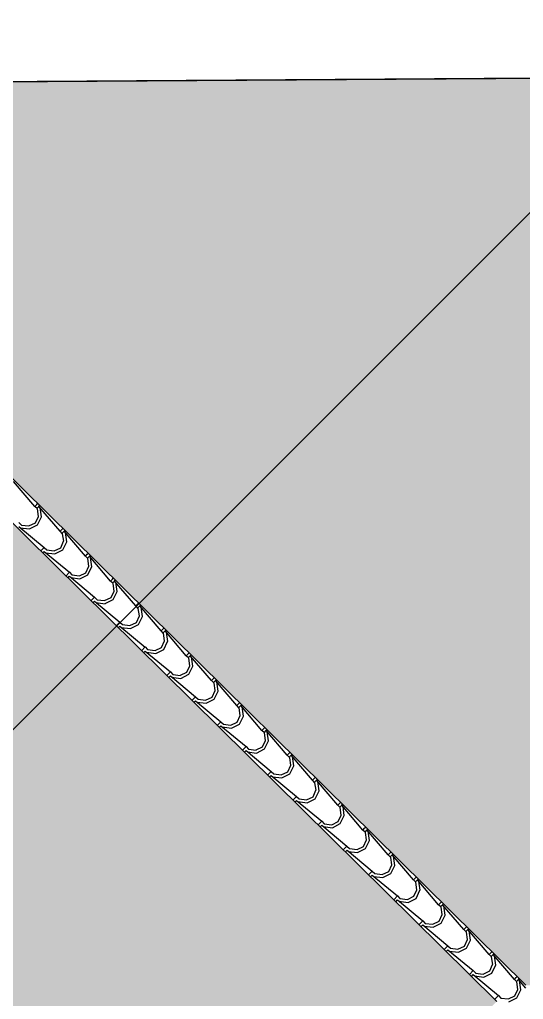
# Model space of a CAD drawing. Header units: millimetres. Extents: x 648844 to 649530, y 1246379 to 1246752.
# Drawn here: x 649247.439 to 649249.814, y 1246501.583 to 1246506.202 of the extents above; entities that cross this region are included whole.
import ezdxf

# ---------------------------------------------------------------- set-up
doc = ezdxf.new("R2010")
doc.units = ezdxf.units.MM
doc.header["$LTSCALE"] = 20
doc.header["$MEASUREMENT"] = 0
doc.layers.get('0').update_dxf_attribs({"linetype": 'CONTINUOUS'})
doc.layers.add('acera', color=8, linetype='CONTINUOUS')
doc.layers.add('TECHO', color=30, linetype='CONTINUOUS')

# ---------------------------------------------------------------- blocks, each defined once
blk = doc.blocks.new('TEJA45')
at = {"layer": 'TECHO'}
for p, q in [((-4.30109453743124, 0.003373312974005671), (-4.338904903318486, -0.01553191024338219)), ((-4.338878731607565, -0.01549407817016046), (-4.357783954824953, -0.05330444405740664)), ((-4.329234331119117, -0.0251612296676953), (-4.343413244841877, -0.05588226656990258)), ((-4.298542692692415, -0.01097030757503248), (-4.329263729594622, -0.02514922129779151)), ((-4.26311835918694, -0.01554392932355597), (-4.298565568463687, -0.01081766206118218)), ((-4.251441876607259, -0.0273431592726503), (-4.26325763092089, -0.01552740495902327)), ((-4.234016350078228, -0.009917632743729143), (-4.251441876607103, -0.02734315927260411)), ((-4.133272190734765, -0.1265879860058945), (-4.251429700366309, -0.027335534660196)), ((-4.381066017177957, -0.06124925080087706), (-4.346016502186039, -0.102974803662196)), ((-4.35797142863111, -0.05318179792779887), (-4.352063505140784, -0.09690015418051345)), ((-4.343591862623768, -0.05589942889180222), (-4.338865595361391, -0.09134663816855237)), ((-4.338878458527873, -0.09114823256618365), (-4.327062704214242, -0.1029639868798107)), ((-4.345967911116119, -0.1029639868798178), (-4.349534970707111, -0.1065310464708098)), ((-4.345967911116119, -0.1029639868798107), (-4.336515307665216, -0.09351138342890764)), ((-4.336515307665216, -0.1124165903307208), (-4.340082367256201, -0.1159836499217093)), ((-4.327062704214313, -0.1029639868798071), (-4.336515307665216, -0.1124165903307102)), ((-4.327111233059028, -0.1029747646336112), (-4.22785878171333, -0.2211322742651518)), ((-4.220721201728821, -0.133651809418069), (-4.239626424946209, -0.1714621753053152)), ((-4.182936806183335, -0.1147842169047451), (-4.220747172070581, -0.1336894401221329)), ((-4.18038622950089, -0.1291267163455458), (-4.211107266403097, -0.1433056300683049)), ((-4.139300345048618, -0.1205481043353416), (-4.183018701301336, -0.1146401808450186)), ((-4.144961878097952, -0.1337013799378433), (-4.180409087374699, -0.1289751126754695)), ((-4.133284333470982, -0.1455007024089205), (-4.145100087784613, -0.1336849480952935)), ((-4.125311410392847, -0.1186225724290999), (-4.133284333470819, -0.1265954955070754)), ((-4.115858806941951, -0.1280751758799994), (-4.133284333470826, -0.1455007024088779)), ((-4.239812853075087, -0.1713401743580043), (-4.23390492958476, -0.2150585306107189)), ((-4.225434412009413, -0.1740559099816323), (-4.220708144747036, -0.2095031192583825)), ((-4.211077922348551, -0.1433176928592701), (-4.22525683607131, -0.1740387297614774)), ((-4.015114720131677, -0.2447457064787315), (-4.133272229763222, -0.145493255133033)), ((-4.227810367979835, -0.2211215300160916), (-4.231377427570827, -0.22468858960708)), ((-4.227810367979849, -0.2211215300160809), (-4.218357764528946, -0.2116689265651779)), ((-4.218357764528939, -0.2305741334669946), (-4.221924824119924, -0.2341411930579831)), ((-4.220720915391595, -0.2093057757024575), (-4.208905161077965, -0.2211215300160845)), ((-4.208905161078043, -0.2211215300160916), (-4.218357764528946, -0.2305741334669946)), ((-4.208953512586156, -0.2211322352367517), (-4.109701061240457, -0.3392897448682923)), ((-4.102563671850049, -0.2518095406659526), (-4.121468895067437, -0.2896199065531988)), ((-4.092921513577991, -0.2614741560508413), (-4.10710042730075, -0.2921951929530486)), ((-4.064779074935444, -0.2329417467835064), (-4.10258944082269, -0.2518469700008943)), ((-4.062229766308533, -0.2472831251156791), (-4.092950803210741, -0.2614620388384381)), ((-4.021141968615652, -0.2387066798917949), (-4.06486032486837, -0.232798756401472)), ((-4.026805397007173, -0.2518588305523757), (-4.06225260628392, -0.2471325632900019)), ((-4.015126790334705, -0.2636582455451908), (-4.026942544648335, -0.2518424912315638)), ((-4.007153867256584, -0.2367801155653737), (-4.015126790334556, -0.2447530386433456)), ((-3.997701263805688, -0.2462327190162696), (-4.015126790334563, -0.2636582455451446)), ((-3.896957249528668, -0.3629034269514939), (-4.015114759160213, -0.2636509756057954)), ((-4.121654277518559, -0.2894985507918193), (-4.115746354028232, -0.3332169070445339)), ((-4.107276961395293, -0.2922123910696612), (-4.102550694132916, -0.3276596003464114)), ((-4.109652824843572, -0.3392790731523618), (-4.113219884434571, -0.3428461327433574)), ((-4.109652824843586, -0.3392790731523547), (-4.100200221392683, -0.3298264697014517)), ((-4.100200221392676, -0.3487316766032613), (-4.103767280983661, -0.3522987361942498)), ((-4.102563372255318, -0.3274633188387313), (-4.090747617941688, -0.3392790731523583)), ((-4.090747617941773, -0.3392790731523512), (-4.100200221392676, -0.3487316766032542)), ((-4.09079579211361, -0.3392897058395334), (-3.991543340767912, -0.457447215471074)), ((-3.946621343687561, -0.3510992766622749), (-3.984431709574807, -0.3700044998796628)), ((-3.94407330311784, -0.3654395338865797), (-3.974794340020047, -0.3796184476093387)), ((-3.902983592182693, -0.3568652554482519), (-3.946701948435411, -0.3509573319579289)), ((-3.908648915918178, -0.3700162811666665), (-3.944096125194925, -0.3652900139042927)), ((-3.888996324120313, -0.354937658701644), (-3.896969247198278, -0.3629105817796088)), ((-3.87954372066941, -0.3643902621525434), (-3.896969247198278, -0.3818157886814149)), ((-4.003495701961803, -0.4076569272274284), (-3.997587778471477, -0.451375283480143)), ((-3.984406141971292, -0.3699672719138363), (-4.003311365188679, -0.4077776378010824)), ((-3.989119510780938, -0.4103688721594914), (-3.984393243518561, -0.4458160814362415)), ((-3.974765104807034, -0.3796306192415919), (-3.988944018529793, -0.4103516561437992)), ((-3.896969247198427, -0.381815788681461), (-3.908785001512058, -0.370000034367834)), ((-3.778799778925574, -0.4810611474243274), (-3.896957288557118, -0.3818086960786289)), ((-3.991495281707294, -0.457436616288625), (-3.995062341298279, -0.4610036758796134)), ((-3.991495281707302, -0.457436616288625), (-3.982042678256398, -0.4479840128377219)), ((-3.984405829119041, -0.4456208619750051), (-3.97259007480541, -0.4574366162886321)), ((-3.972590074805495, -0.457436616288625), (-3.982042678256398, -0.466889219739528)), ((-3.972638071640603, -0.4574471764428409), (-3.873385620294904, -0.5756046860743815)), ((-3.982042678256391, -0.4668892197395316), (-3.985609737847383, -0.47045627933052)), ((-3.866248612092527, -0.4881250031617235), (-3.885153835309914, -0.5259353690489696)), ((-3.856608696036851, -0.4977870824339909), (-3.87078760975961, -0.5285081193361982)), ((-3.828463612439656, -0.4692568065410221), (-3.866273978326902, -0.4881620297584099)), ((-3.825916839927132, -0.4835959426574767), (-3.856637876829339, -0.4977748563802358)), ((-3.784825215747915, -0.4750238310049539), (-3.828543572000633, -0.4691159075146309)), ((-3.790492434830099, -0.4881737317808401), (-3.825939644106846, -0.4834474645184663)), ((-3.77881170406215, -0.4999733318177313), (-3.790627458375781, -0.4881575775041043)), ((-3.770838780984029, -0.4730952018379142), (-3.778811704062008, -0.4810681249158897)), ((-3.761386177533133, -0.4825478052888172), (-3.778811704062015, -0.4999733318176993)), ((-3.660642308322466, -0.5992188678971608), (-3.77879981795401, -0.4999664165514623)), ((-3.885337126405283, -0.5258153036612399), (-3.879429202914956, -0.5695336599139544)), ((-3.870962060166704, -0.5285253532484191), (-3.866235792904327, -0.5639725625251693)), ((-3.873337738571024, -0.5755941594249059), (-3.876904798162016, -0.5791612190158979)), ((-3.873337738571038, -0.5755941594248988), (-3.863885135120135, -0.5661415559739957)), ((-3.863885135120128, -0.585046762875816), (-3.86745219471112, -0.5886138224668045)), ((-3.866248285982763, -0.5637784051112789), (-3.854432531669133, -0.5755941594249059)), ((-3.854432531669225, -0.575594159424913), (-3.863885135120128, -0.585046762875816)), ((-3.854480351167879, -0.5756046470457967), (-3.755227899822181, -0.6937621566773373)), ((-3.710305881191751, -0.5874143364197764), (-3.748116247078997, -0.6063195596371642)), ((-3.666666839314047, -0.5931824065615281), (-3.710385195566765, -0.5872744830712051)), ((-3.652681237847766, -0.591252744974188), (-3.660654160925738, -0.5992256680521599)), ((-3.76717855084901, -0.643973680093243), (-3.761270627358684, -0.6876920363459575)), ((-3.748091082213755, -0.6062827344096036), (-3.766996305431142, -0.6440931002968497)), ((-3.738452287266668, -0.6159435456263971), (-3.752631200989427, -0.6466645825286044)), ((-3.707760376734775, -0.60175235142761), (-3.738481413636983, -0.615931265150369)), ((-3.672335953740216, -0.6063311823952517), (-3.707783163016963, -0.601604915132878)), ((-3.660654160925873, -0.6181308749540015), (-3.672469915239503, -0.6063151206403745)), ((-3.64322863439687, -0.6007053484250875), (-3.660654160925738, -0.6181308749539589)), ((-3.542484837719407, -0.7173765883699588), (-3.660642347350951, -0.6181241370242603)), ((-3.755180195434768, -0.693751702561169), (-3.745727591983865, -0.684299099110266)), ((-3.75280460955247, -0.6466818343373433), (-3.748078342290093, -0.6821290436140934)), ((-3.748090742846486, -0.6819359482475527), (-3.736274988532855, -0.6937517025611797)), ((-3.755180195434754, -0.6937517025611761), (-3.758747255025746, -0.6973187621521681)), ((-3.745727591983851, -0.7032043060120756), (-3.749294651574843, -0.7067713656030641)), ((-3.736274988532955, -0.693751702561169), (-3.745727591983858, -0.7032043060120721)), ((-3.736322630694985, -0.6937621176489728), (-3.637070179349287, -0.8119196272805134)), ((-3.629933552335011, -0.7244404656575156), (-3.648838775552399, -0.7622508315447618)), ((-3.620295878495718, -0.7341000088171477), (-3.634474792218477, -0.7648210457193549)), ((-3.592148149943888, -0.705571866298552), (-3.629958515831134, -0.7244770895159398)), ((-3.589603913543264, -0.7199087601981269), (-3.620324950445472, -0.7340876739208859)), ((-3.548508462881067, -0.7113409821179886), (-3.592226819133785, -0.7054330586276656)), ((-3.554179472650326, -0.7244886330096598), (-3.589626681927072, -0.719762365747286)), ((-3.542496617789595, -0.7362884180902718), (-3.554312372103226, -0.7244726637766448)), ((-3.534523694711496, -0.7094102881104618), (-3.54249661778946, -0.7173832111884266)), ((-3.525071091260592, -0.7188628915613613), (-3.542496617789467, -0.7362884180902363)), ((-3.424327367116369, -0.8355343088427567), (-3.542484876747913, -0.7362818574970582)), ((-3.649019975292497, -0.7621320565270508), (-3.64311205180217, -0.8058504127797654)), ((-3.634647158938243, -0.764838315426271), (-3.629920891675866, -0.8002855247030212)), ((-3.637022652298477, -0.8119092456974428), (-3.640589711889469, -0.8154763052884348)), ((-3.637022652298491, -0.8119092456974428), (-3.627570048847588, -0.8024566422465398)), ((-3.627570048847581, -0.821361849148353), (-3.631137108438573, -0.8249289087393414)), ((-3.629933199710209, -0.8000934913838265), (-3.618117445396578, -0.8119092456974535)), ((-3.618117445396678, -0.8119092456974499), (-3.627570048847581, -0.821361849148353)), ((-3.618164910222042, -0.8119195882522163), (-3.518912458876343, -0.9300770978837569)), ((-3.473990418696012, -0.8237293961773169), (-3.511800784583258, -0.8426346193947047)), ((-3.430350086447213, -0.8294995576745663), (-3.474068442699931, -0.8235916341842433)), ((-3.416366151575225, -0.827567831246732), (-3.42433907465319, -0.8355407543246969)), ((-3.51177602245626, -0.8425981969054241), (-3.530681245673648, -0.8804085627926703)), ((-3.502139469724781, -0.8522564720078947), (-3.51631838344754, -0.882977508910102)), ((-3.471447450351725, -0.8380651689686403), (-3.502168487253932, -0.8522440826913993)), ((-3.436022991562247, -0.8426460836238334), (-3.471470200838993, -0.8379198163614596)), ((-3.424339074653318, -0.854445961226542), (-3.436154828966949, -0.842630206912915)), ((-3.406913548124322, -0.8370204346976315), (-3.424339074653197, -0.8544459612265065)), ((-3.306169896513211, -0.9536920293156292), (-3.424327406144755, -0.8544395779699308)), ((-3.530861399736224, -0.8802904329590646), (-3.524953476245898, -0.9240087892117792)), ((-3.518865109162221, -0.9300667888337131), (-3.509412505711317, -0.92061418538281)), ((-3.516489708323888, -0.8829947965161011), (-3.511763441061511, -0.9184420057928513)), ((-3.511775656573931, -0.9182510345201003), (-3.499959902260301, -0.9300667888337273)), ((-3.518865109162206, -0.9300667888337131), (-3.522432168753198, -0.9336338484247051)), ((-3.50941250571131, -0.9395193922846232), (-3.512979565302302, -0.9430864518756117)), ((-3.499959902260414, -0.9300667888337202), (-3.509412505711317, -0.9395193922846232)), ((-3.500007189749233, -0.9300770588552822), (-3.400754738403535, -1.048234568486823)), ((-3.393618492577495, -0.9607559281533291), (-3.412523715794883, -0.9985662940405753)), ((-3.355832687448071, -0.9418869260560534), (-3.393643053335317, -0.9607921492734413)), ((-3.353290987160214, -0.9562215777391607), (-3.384012024062422, -0.9704004914619198)), ((-3.312191710013344, -0.9476581332311405), (-3.355910066266063, -0.9417502097408175)), ((-3.317866510474161, -0.9608035342380035), (-3.353313719750908, -0.9560772669756297)), ((-3.306181531517041, -0.9726035043628123), (-3.317997285830671, -0.9607877500491853)), ((-3.298208608438955, -0.9457253743830059), (-3.30618153151692, -0.9536982974609707)), ((-3.288756004988052, -0.9551779778339053), (-3.30618153151692, -0.9726035043627768)), ((-3.412702824179448, -0.9984488093946737), (-3.406794900689121, -1.042167165647388)), ((-3.398332257709647, -1.001151277605036), (-3.39360599044727, -1.036598486881786)), ((-3.383983060954591, -0.9704129352002937), (-3.39816197467735, -1.001133972102501)), ((-3.188012425910209, -1.071849749788395), (-3.306169935541753, -0.9725972984426967)), ((-3.400707566025936, -1.048224331969987), (-3.404274625616935, -1.051791391560982)), ((-3.40070756602595, -1.048224331969987), (-3.391254962575047, -1.038771728519084)), ((-3.391254962575033, -1.057676935420893), (-3.394822022166032, -1.061243995011893)), ((-3.393618113437654, -1.036408577656374), (-3.381802359124023, -1.048224331970001)), ((-3.381802359124137, -1.04822433196999), (-3.39125496257504, -1.057676935420893)), ((-3.381849469276574, -1.048234529458174), (-3.282597017930875, -1.166392039089715)), ((-3.237674956200188, -1.060044455934815), (-3.275485322087434, -1.078949679152203)), ((-3.194033333579469, -1.065816708787722), (-3.237751689832187, -1.059908785297399)), ((-3.275460962698737, -1.078913659401216), (-3.294366185916125, -1.116724025288462)), ((-3.265826652184032, -1.088569398391872), (-3.280005565906791, -1.119290435294079)), ((-3.235134523970345, -1.074377986510438), (-3.265855560872552, -1.088556900233197)), ((-3.199710029384271, -1.078960984852415), (-3.235157238661017, -1.074234717590041)), ((-3.188023988380763, -1.090761047499083), (-3.199839742694394, -1.078945293185456)), ((-3.180051065302678, -1.063882917519276), (-3.188023988380642, -1.071855840597241)), ((-3.170598461851775, -1.073335520970172), (-3.188023988380657, -1.090761047499054)), ((-3.069854955307157, -1.19000747026119), (-3.188012464938701, -1.090755018915491)), ((-3.294544248622685, -1.11660718583029), (-3.288636325132359, -1.160325542083005)), ((-3.280174807095413, -1.119307758693967), (-3.275448539833036, -1.154754967970717)), ((-3.275460570301377, -1.154566120792648), (-3.263644815987746, -1.166381875106275)), ((-3.282550022889659, -1.166381875106257), (-3.286117082480651, -1.169948934697253)), ((-3.28255002288968, -1.166381875106261), (-3.273097419438777, -1.156929271655358)), ((-3.27309741943877, -1.175834478557171), (-3.276664479029762, -1.179401538148159)), ((-3.263644815987867, -1.166381875106268), (-3.27309741943877, -1.175834478557171)), ((-3.263691748803474, -1.166392000061592), (-3.164439297457776, -1.284549509693132)), ((-3.157303432819972, -1.1970713906491), (-3.17620865603736, -1.234881756536346)), ((-3.119517224952311, -1.178201985813583), (-3.157327590839557, -1.197107209030971)), ((-3.116978060777157, -1.192534395280195), (-3.147699097679364, -1.206713309002954)), ((-3.075874957146496, -1.183975284344175), (-3.119593313399214, -1.178067360853852)), ((-3.08155354829529, -1.197118435466706), (-3.117000757572036, -1.192392168204332)), ((-3.069866445244486, -1.208918590635353), (-3.081682199558117, -1.197102836321726)), ((-3.061893522166407, -1.18204046065555), (-3.069866445244372, -1.190013383733515)), ((-3.052440918715504, -1.191493064106449), (-3.069866445244379, -1.208918590635328)), ((-3.176385673066171, -1.234765562264094), (-3.170477749575845, -1.278483918516809)), ((-3.162017356481186, -1.237464239782895), (-3.157291089218809, -1.272911449059645)), ((-3.147670243413842, -1.206725861584275), (-3.161849157136601, -1.237446898486482)), ((-2.951697484704049, -1.308165190734027), (-3.069854994335593, -1.208912739388328)), ((-3.164392479753388, -1.284539418242531), (-3.16795953934438, -1.288106477833523)), ((-3.16439247975341, -1.284539418242531), (-3.154939876302507, -1.275086814791628)), ((-3.157303027165099, -1.272723663928922), (-3.145487272851469, -1.284539418242549)), ((-3.145487272851589, -1.284539418242534), (-3.154939876302493, -1.293992021693438)), ((-3.145534028330822, -1.284549470664484), (-3.046281576985123, -1.402706980296024)), ((-3.154939876302493, -1.293992021693445), (-3.158506935893477, -1.297559081284433)), ((-3.0391459029412, -1.315229121896984), (-3.058051126158588, -1.35303948778423)), ((-3.029513834642891, -1.324882324775018), (-3.04369274836565, -1.355603361677225)), ((-3.001359493704399, -1.296359515692334), (-3.039169859591645, -1.315264738909722)), ((-2.998821597585632, -1.310690804050708), (-3.029542634487839, -1.324869717773467)), ((-2.957716580713537, -1.302133859900632), (-3.001434936966255, -1.296225936410309)), ((-2.963397067206301, -1.315275886081), (-2.998844276483048, -1.310549618818627)), ((-2.951708902108209, -1.327076133771623), (-2.963524656421839, -1.315260379457996)), ((-2.943735979030137, -1.30019800379182), (-2.951708902108109, -1.308170926869789)), ((-2.934283375579234, -1.309650607242723), (-2.951708902108116, -1.327076133771605)), ((-2.833540014100954, -1.426322911206864), (-2.951697523732498, -1.327070459861165)), ((-3.058227097509651, -1.352923938697906), (-3.052319174019324, -1.39664229495062)), ((-3.043859905866945, -1.355620720871823), (-3.039133638604568, -1.391067930148573)), ((-3.046234936617125, -1.402696961378805), (-3.049801996208117, -1.406264020969793)), ((-3.046234936617132, -1.402696961378801), (-3.036782333166229, -1.393244357927898)), ((-3.036782333166229, -1.412149564829722), (-3.040349392757221, -1.415716624420718)), ((-3.039145484028822, -1.390881207065195), (-3.027329729715191, -1.402696961378822)), ((-3.027329729715319, -1.402696961378808), (-3.036782333166222, -1.412149564829711)), ((-3.027376307857871, -1.402706941267724), (-2.928123856512173, -1.520864450899264)), ((-2.883201762456508, -1.414517045571095), (-2.921012128343754, -1.433422268788483)), ((-2.880665134394938, -1.428847212821609), (-2.911386171297146, -1.443026126544368)), ((-2.839558204278752, -1.420292435457334), (-2.883276560531471, -1.414384511967011)), ((-2.845240586117313, -1.433433336695291), (-2.88068779539406, -1.428707069432917)), ((-2.82557843589386, -1.418355546928094), (-2.833551358971832, -1.426328470006062)), ((-2.816125832442957, -1.427808150378997), (-2.833551358971832, -1.445233676907872)), ((-2.94006852195313, -1.471082315131714), (-2.934160598462803, -1.514800671384428)), ((-2.920988373062443, -1.433386853144871), (-2.93989359627983, -1.471197219032117)), ((-2.925702455252711, -1.473777201960754), (-2.920976187990334, -1.509224411237504)), ((-2.911357425872332, -1.4430387879666), (-2.925536339595091, -1.473759824868807)), ((-2.833551358971931, -1.445233676907893), (-2.845367113285562, -1.433417922594266)), ((-2.715382543497938, -1.544480631679626), (-2.833540053129482, -1.445228180333928)), ((-2.928077393480848, -1.520854504515079), (-2.931644453071847, -1.524421564106078)), ((-2.928077393480862, -1.520854504515082), (-2.918624790029959, -1.511401901064179)), ((-2.920987940892545, -1.509038750201469), (-2.909172186578914, -1.520854504515096)), ((-2.909172186579042, -1.520854504515082), (-2.918624790029945, -1.530307107965985)), ((-2.90921858738551, -1.520864411870264), (-2.809966136039812, -1.639021921501804)), ((-2.918624790029945, -1.530307107965989), (-2.922191849620937, -1.533874167556977)), ((-2.802830843183706, -1.551544584392804), (-2.821736066401094, -1.58935495028005)), ((-2.793201017101389, -1.561195251157347), (-2.807379930824148, -1.591916288059554)), ((-2.765044031208639, -1.53267457544986), (-2.802854397095885, -1.551579798667248)), ((-2.762508671203413, -1.547003621592122), (-2.793229708105621, -1.561182535314881)), ((-2.721399827845794, -1.538451011013787), (-2.765118184098512, -1.532543087523464)), ((-2.727084105028339, -1.551590787309578), (-2.762531314305086, -1.546864520047205)), ((-2.715393815835654, -1.563391220044164), (-2.727209570149284, -1.551575465730537)), ((-2.70742089275759, -1.536513090064368), (-2.715393815835554, -1.544486013142333)), ((-2.697968289306687, -1.545965693515264), (-2.715393815835561, -1.563391220044142)), ((-2.597225072894837, -1.662638352152463), (-2.715382582526381, -1.563385900806765)), ((-2.821909946396609, -1.589240691565525), (-2.816002022906282, -1.63295904781824)), ((-2.807545004638243, -1.591933683051483), (-2.802818737375866, -1.627380892328233)), ((-2.809919850344571, -1.639012047651349), (-2.813486909935563, -1.642579107242341)), ((-2.809919850344592, -1.639012047651342), (-2.800467246893689, -1.629559444200439)), ((-2.800467246893675, -1.648464651102259), (-2.80403430648466, -1.652031710693247)), ((-2.802830397756267, -1.627196293337743), (-2.791014643442637, -1.63901204765137)), ((-2.791014643442779, -1.639012047651352), (-2.800467246893682, -1.648464651102255)), ((-2.791060866912552, -1.639021882473511), (-2.691808415566854, -1.757179392105051)), ((-2.646886299960727, -1.650832105328611), (-2.684696665847973, -1.669737328545999)), ((-2.603241451412842, -1.656609586570244), (-2.64695980766556, -1.650701663079921)), ((-2.589263349621319, -1.654670633200642), (-2.597236272699284, -1.662643556278606)), ((-2.703751370840337, -1.707399067997532), (-2.69784344735001, -1.751117424250246)), ((-2.684673313304934, -1.669702315640684), (-2.703578536522322, -1.70751268152793)), ((-2.675044608331199, -1.679351714349746), (-2.689223522053958, -1.710072751251953)), ((-2.644352208011057, -1.665160030362259), (-2.675073244913264, -1.679338944085018)), ((-2.608927623939351, -1.669748237923873), (-2.644374833216098, -1.665021970661499)), ((-2.597236272699377, -1.681548763180434), (-2.609052027013007, -1.669733008866807)), ((-2.579810746170416, -1.664123236651537), (-2.597236272699291, -1.681548763180416)), ((-2.479067602291742, -1.780796072625296), (-2.597225111923287, -1.681543621279598)), ((-2.691762307208315, -1.757169590787623), (-2.682309703757412, -1.74771698733672)), ((-2.689387554024243, -1.710090164138617), (-2.684661286761866, -1.745537373415367)), ((-2.68467285461999, -1.745353836474017), (-2.672857100306359, -1.757169590787644)), ((-2.6917623072083, -1.757169590787623), (-2.695329366799299, -1.760736650378618)), ((-2.682309703757404, -1.766622194238533), (-2.685876763348396, -1.770189253829525)), ((-2.672857100306501, -1.757169590787626), (-2.682309703757404, -1.766622194238529)), ((-2.672903146439751, -1.757179353076573), (-2.573650695094052, -1.875336862708114)), ((-2.566515783426183, -1.787860046888596), (-2.585421006643571, -1.825670412775843)), ((-2.556888199560625, -1.797508177541324), (-2.571067113283384, -1.828229214443532)), ((-2.528728568712808, -1.768989635207362), (-2.566538934600054, -1.78789485842475)), ((-2.526195744820356, -1.783316439133152), (-2.556916781722563, -1.797495352855911)), ((-2.485083074978959, -1.774768162126826), (-2.528801431231678, -1.768860238636503)), ((-2.490771142848558, -1.787905688538405), (-2.526218352125305, -1.783179421276031)), ((-2.479078729563099, -1.799706306316704), (-2.49089448387673, -1.787890552003077)), ((-2.471105806485042, -1.772828176336908), (-2.479078729563014, -1.780801099414884)), ((-2.461653203034139, -1.782280779787811), (-2.479078729563021, -1.799706306316693)), ((-2.360910131688691, -1.898953793098098), (-2.479067641320235, -1.799701341752399)), ((-2.585592795284057, -1.825557444429538), (-2.579684871793731, -1.869275800682253)), ((-2.571230103409881, -1.828246645228447), (-2.566503836147504, -1.863693854505197)), ((-2.57360476407203, -1.8753271339239), (-2.577171823663022, -1.878894193514888)), ((-2.573604764072044, -1.875327133923896), (-2.564152160621141, -1.865874530472993)), ((-2.564152160621134, -1.88477973737481), (-2.567719220212119, -1.888346796965795)), ((-2.566515311483712, -1.863511379610291), (-2.554699557170082, -1.875327133923918)), ((-2.554699557170231, -1.8753271339239), (-2.564152160621134, -1.884779737374803)), ((-2.554745425967099, -1.875336823679472), (-2.4554929746214, -1.993494333311013)), ((-2.410570837464945, -1.887147165086127), (-2.448381203352191, -1.906052388303515)), ((-2.366924698544189, -1.892926737683524), (-2.410643054796907, -1.887018814193201)), ((-2.352948263348772, -1.890985719473182), (-2.360921186426737, -1.898958642551147)), ((-2.448358253547411, -1.906017778136452), (-2.467263476764799, -1.943828144023698)), ((-2.438731790789681, -1.915664640732071), (-2.452910704512441, -1.946385677634279)), ((-2.408039281628007, -1.901472847903293), (-2.438760318530214, -1.915651761626052)), ((-2.37261466176048, -1.906063139152575), (-2.408061871037226, -1.901336871890202)), ((-2.360921186426822, -1.917863849452974), (-2.372736940740452, -1.906048095139347)), ((-2.343495659897869, -1.900438322924082), (-2.360921186426744, -1.91786384945296)), ((-2.242752661085596, -2.017111513570935), (-2.36091017071714, -1.917859062225236)), ((-2.467434219727544, -1.943715820863346), (-2.461526296237217, -1.987434177116061)), ((-2.455447220935774, -1.993484677060167), (-2.445994617484871, -1.984032073609264)), ((-2.453072652795534, -1.946403126318273), (-2.448346385533156, -1.981850335595023)), ((-2.448357768347435, -1.981668922746564), (-2.436542014033805, -1.993484677060192)), ((-2.455447220935753, -1.993484677060163), (-2.459014280526745, -1.997051736651155)), ((-2.445994617484857, -2.002937280511077), (-2.449561677075849, -2.006504340102069)), ((-2.436542014033954, -1.993484677060167), (-2.445994617484857, -2.00293728051107)), ((-2.436587705494148, -1.993494294282709), (-2.337335254148449, -2.111651803914249)), ((-2.330200723668653, -2.024175509384364), (-2.349105946886041, -2.06198587527161)), ((-2.292413106217047, -2.005304694964895), (-2.330223472104294, -2.024209918182283)), ((-2.289882818437306, -2.01962925667419), (-2.320603855339513, -2.033808170396949)), ((-2.248766322111209, -2.011085313239978), (-2.292484678363927, -2.005177389749655)), ((-2.254458180670589, -2.024220589766987), (-2.289905389947336, -2.019494322504613)), ((-2.242763643290544, -2.036021392589245), (-2.254579397604175, -2.024205638275618)), ((-2.234790720212501, -2.009143262609456), (-2.242763643290466, -2.017116185687421)), ((-2.225338116761598, -2.018595866060352), (-2.242763643290473, -2.03602139258923)), ((-2.349275644170781, -2.061874197298959), (-2.343367720680455, -2.105592553551674)), ((-2.3349152021813, -2.064559607407208), (-2.330188934918922, -2.100006816683958)), ((-2.320575382019115, -2.03382110392365), (-2.334754295741874, -2.064542140825857)), ((-2.124595190482452, -2.135269234043804), (-2.242752700113996, -2.036016782698105)), ((-2.337289677799482, -2.111642220196437), (-2.340856737390475, -2.115209279787429)), ((-2.337289677799497, -2.111642220196437), (-2.327837074348594, -2.102189616745534)), ((-2.327837074348587, -2.121094823647347), (-2.331404133939571, -2.124661883238335)), ((-2.330200225211158, -2.099826465882838), (-2.318384470897527, -2.111642220196465)), ((-2.318384470897684, -2.11164222019644), (-2.327837074348587, -2.121094823647343)), ((-2.31842998502119, -2.111651764885952), (-2.219177533675492, -2.229809274517493)), ((-2.174255374969171, -2.123462224843657), (-2.212065740856417, -2.142367448061044)), ((-2.13060794567825, -2.129243888796434), (-2.174326301930968, -2.123335965306111)), ((-2.212043193789889, -2.142333240632247), (-2.230948417007276, -2.180143606519493)), ((-2.202418973248939, -2.151977567116056), (-2.216597886971698, -2.182698604018263)), ((-2.17172635524495, -2.137785665444323), (-2.202447392147157, -2.151964579167082)), ((-2.136301699582951, -2.1423780403811), (-2.171748908859698, -2.137651773118726)), ((-2.124606100154267, -2.154178935725515), (-2.136421854467898, -2.142363181411888)), ((-2.116633177076224, -2.12730080574573), (-2.124606100154196, -2.135273728823698)), ((-2.107180573625321, -2.136753409196629), (-2.124606100154203, -2.154178935725511)), ((-2.006437719879479, -2.253426954516531), (-2.124595229511023, -2.154174503170832)), ((-2.231117068614253, -2.180032573732767), (-2.225209145123927, -2.223750929985481)), ((-2.216757751567307, -2.182716088494338), (-2.21203148430493, -2.218163297771088)), ((-2.219132134663212, -2.229799763332714), (-2.222699194254211, -2.233366822923713)), ((-2.219132134663226, -2.229799763332704), (-2.209679531212323, -2.220347159881801)), ((-2.209679531212316, -2.239252366783628), (-2.213246590803301, -2.242819426374613)), ((-2.21204268207488, -2.217984009019112), (-2.20022692776125, -2.229799763332739)), ((-2.200226927761413, -2.229799763332711), (-2.209679531212316, -2.239252366783614)), ((-2.200272264548389, -2.229809235489022), (-2.10101981320269, -2.347966745120562)), ((-2.093885663911145, -2.260490971880152), (-2.112790887128533, -2.298301337767398)), ((-2.056097643721237, -2.241619754722393), (-2.093908009608484, -2.260524977939781)), ((-2.0535698920526, -2.25594207421446), (-2.084290928954807, -2.270120987937219)), ((-2.012449569244382, -2.247402464353016), (-2.0561679254971, -2.241494540862693)), ((-2.01814521849397, -2.260535490995387), (-2.053592427770717, -2.255809223733014)), ((-2.00644855701799, -2.272336478861785), (-2.01826431133162, -2.260520724548158)), ((-2.112958493057739, -2.298190950166578), (-2.107050569567413, -2.341909306419293)), ((-2.098600300952711, -2.300872569585966), (-2.093874033690334, -2.336319778862716)), ((-2.084262564478372, -2.270134030307631), (-2.098441478201131, -2.300855067209838)), ((-2.100974591526949, -2.347957306468984), (-2.104541651117941, -2.351524366059977)), ((-2.100974591526956, -2.347957306468981), (-2.091521988076053, -2.338504703018078)), ((-2.093885138938603, -2.336141552155386), (-2.082069384624972, -2.347957306469013)), ((-2.08206938462515, -2.347957306468984), (-2.091521988076053, -2.357409909919888)), ((-2.082114544075594, -2.347966706092084), (-1.982862092729896, -2.466124215723625)), ((-2.091521988076053, -2.357409909919891), (-2.095089047667038, -2.36097696951088))]:
    blk.add_line(p, q, dxfattribs=at)

msp = doc.modelspace()

# ---------------------------------------------------------------- hatches: boundary and pattern name
h = msp.add_hatch()
h.set_pattern_fill('ANSI36', scale=20, style=0)
h.set_pattern_definition([(45, (-526.4316489867633, -3378.367883687839), (1.325825214724777, 4.861359120657514), [6.25, -1.25, 0, -1.25])])
h.paths.add_polyline_path([(649188.8489360636, 1246478.707731926), (649215.2214069526, 1246513.043391474), (649317.348885952, 1246513.661012395), (649322.291343771, 1246459.303611518), (649201.5072083384, 1246459.303611518)])
h.paths.add_polyline_path([(649253.0038721092, 1246474.230662723), (649282.477951251, 1246474.230662723), (649282.477951251, 1246479.656447173), (649253.0038721092, 1246479.656447173)], flags=24)
at = {"layer": 'acera'}
h = msp.add_hatch(dxfattribs=at)
h.set_pattern_fill('PETRA11,_O', color=9, scale=7, pattern_type=2)
h.set_pattern_definition([(0, (2687.656187323621, -252.1344165771734), (7, 7), [2.1, -2.45, 0.35, -2.1]), (0, (2690.456187323667, -250.7344165772665), (7, 7), [0.35, -1.75, 1.4, -3.5]), (0, (2691.506187323597, -250.3844165771734), (7, 7), [0.35, -6.649999999999999]), (0, (2688.35618732369, -250.0344165770803), (7, 7), [1.4, -5.600000000000001]), (0, (2687.656187323621, -249.3344165771268), (7, 7), [0.7000000000000001, -6.3]), (0, (2692.556187323644, -248.6344165771734), (7, 7), [0.7000000000000001, -0.35, 0.35, -5.600000000000001]), (0, (2689.756187323597, -248.2844165770803), (7, 7), [1.05, -5.95]), (0, (2688.006187323597, -247.5844165771268), (7, 7), [0.7000000000000001, -6.3]), (0, (2690.806187323644, -246.8844165771734), (7, 7), [0.35, -2.1, 1.05, -3.5]), (0, (2689.406187323621, -246.5344165770803), (7, 7), [0.7000000000000001, -6.3]), (0, (2691.85618732369, -246.18441657722), (7, 7), [0.7000000000000001, -6.3]), (0, (2690.456187323667, -245.8344165771268), (7, 7), [0.7000000000000001, -6.3]), (0, (2693.256187323597, -245.4844165772665), (7, 7), [0.7000000000000001, -6.3]), (90, (2687.306187323644, -252.1344165771734), (-6.999999999999999, 7), [1.4, -0.35, 0.7000000000000001, -2.8, 1.4, -0.35]), (90, (2687.656187323621, -247.5844165771268), (-6.999999999999999, 7), [0.35, -6.649999999999999]), (90, (2688.706187323667, -249.68441657722), (-6.999999999999999, 7), [0.7000000000000001, -1.4, 0.35, -4.55]), (90, (2689.056187323644, -248.6344165771734), (-6.999999999999999, 7), [0.7000000000000001, -1.4, 1.05, -3.850000000000001]), (90, (2690.10618732369, -250.3844165771734), (-6.999999999999999, 7), [0.35, -3.5, 0.7000000000000001, -0.35, 0.7000000000000001, -1.4]), (90, (2690.456187323667, -251.0844165771268), (-6.999999999999999, 7), [0.35, -6.649999999999999]), (90, (2691.156187323621, -248.9844165772665), (-6.999999999999999, 7), [0.35, -0.35, 1.05, -5.25]), (90, (2691.506187323597, -250.0344165770803), (-6.999999999999999, 7), [0.7000000000000001, -2.8, 0.35, -0.35, 0.35, -2.45]), (90, (2692.206187323667, -251.7844165770803), (-6.999999999999999, 7), [1.05, -5.95]), (90, (2692.906187323621, -246.5344165770803), (-6.999999999999999, 7), [0.35, -0.35, 0.35, -5.95]), (90, (2693.256187323597, -248.2844165770803), (-6.999999999999999, 7), [1.05, -5.95]), (90, (2694.131187323597, -248.80941657722), (-6.999999999999999, 7), [0.35, -6.649999999999999]), (45, (2689.756187323597, -252.1344165771734), (7.771561172376096e-16, 7.000000000133173), [0.4949700000000001, -9.4045249368]), (45, (2689.056187323644, -245.4844165772665), (7.771561172376096e-16, 7.000000000133173), [0.4949700000000001, -1.48491, 1.48491, -6.434704936799999]), (45, (2689.756187323597, -246.5344165770803), (7.771561172376096e-16, 7.000000000133173), [0.9899400000000002, -2.4748738, 0.4949700000000001, -5.9397111368]), (45, (2691.156187323621, -246.8844165771734), (7.771561172376096e-16, 7.000000000133173), [0.9899400000000002, -3.464825, 0.4949700000000001, -4.9497599368]), (45, (2688.35618732369, -250.0344165770803), (7.771561172376096e-16, 7.000000000133173), [0.4949700000000001, -9.4045249368]), (45, (2690.10618732369, -250.0344165770803), (7.771561172376096e-16, 7.000000000133173), [1.484924, -8.414570936799999]), (45, (2691.506187323597, -249.3344165771268), (7.771561172376096e-16, 7.000000000133173), [0.4949700000000001, -2.969848, 0.4949700000000001, -5.9397069368]), (45, (2692.556187323644, -248.6344165771734), (7.771561172376096e-16, 7.000000000133173), [0.9899400000000002, -8.9095549368]), (45, (2693.956187323667, -248.6344165771734), (7.771561172376096e-16, 7.000000000133173), [0.9899400000000002, -8.9095549368]), (45, (2693.956187323667, -250.7344165772665), (7.771561172376096e-16, 7.000000000133173), [0.4949700000000001, -9.4045249368]), (45, (2693.256187323597, -247.2344165772665), (7.771561172376096e-16, 7.000000000133173), [0.4949700000000001, -9.4045249368]), (45, (2692.556187323644, -246.18441657722), (7.771561172376096e-16, 7.000000000133173), [0.4949700000000001, -9.4045249368]), (45, (2693.956187323667, -245.4844165772665), (7.771561172376096e-16, 7.000000000133173), [0.4949700000000001, -9.4045249368]), (45, (2687.306187323644, -245.4844165772665), (7.771561172376096e-16, 7.000000000133173), [0.4949700000000001, -9.4045249368]), (45, (2690.806187323644, -248.2844165770803), (7.771561172376096e-16, 7.000000000133173), [0.4949700000000001, -9.4045249368]), (45, (2691.506187323597, -245.4844165772665), (7.771561172376096e-16, 7.000000000133173), [0.4949700000000001, -3.464825, 0.4949700000000001, -5.444729936799999]), (45, (2688.35618732369, -249.3344165771268), (7.771561172376096e-16, 7.000000000133173), [0.9899400000000002, -8.9095549368]), (45, (2688.35618732369, -247.5844165771268), (7.771561172376096e-16, 7.000000000133173), [1.48491, -8.414584936799999]), (135, (2687.656187323621, -249.3344165771268), (-7.000000000133173, 7.771561172376096e-16), [0.74249, -9.1570049368]), (135, (2691.506187323597, -249.68441657722), (-7.000000000133173, 7.771561172376096e-16), [0.4949700000000001, -9.4045249368]), (135, (2693.60618732369, -248.6344165771734), (-7.000000000133173, 7.771561172376096e-16), [0.4949700000000001, -9.4045249368]), (135, (2691.156187323621, -247.2344165772665), (-7.000000000133173, 7.771561172376096e-16), [0.4949700000000001, -9.4045249368]), (135, (2691.506187323597, -246.18441657722), (-7.000000000133173, 7.771561172376096e-16), [0.4949700000000001, -9.4045249368]), (135, (2690.456187323667, -245.8344165771268), (-7.000000000133173, 7.771561172376096e-16), [0.4949700000000001, -9.4045249368]), (135, (2691.85618732369, -246.18441657722), (-7.000000000133173, 7.771561172376096e-16), [0.4949700000000001, -9.4045249368]), (135, (2687.656187323621, -250.3844165771734), (-7.000000000133173, 7.771561172376096e-16), [0.4949700000000001, -9.4045249368]), (135, (2689.056187323644, -247.93441657722), (-7.000000000133173, 7.771561172376096e-16), [0.4949700000000001, -9.4045249368]), (135, (2689.056187323644, -250.0344165770803), (-7.000000000133173, 7.771561172376096e-16), [0.9899400000000002, -8.9095549368]), (135, (2690.456187323667, -250.7344165772665), (-7.000000000133173, 7.771561172376096e-16), [0.9899400000000002, -8.9095549368]), (135, (2693.256187323597, -246.8844165771734), (-7.000000000133173, 7.771561172376096e-16), [0.9899400000000002, -8.9095549368]), (135, (2691.156187323621, -248.6344165771734), (-7.000000000133173, 7.771561172376096e-16), [0.4949700000000001, -9.4045249368]), (135, (2692.206187323667, -250.7344165772665), (-7.000000000133173, 7.771561172376096e-16), [0.9899400000000002, -5.939696000000001, 0.4949700000000001, -2.4748889368]), (135, (2688.006187323597, -247.5844165771268), (-7.000000000133173, 7.771561172376096e-16), [0.9899400000000002, -1.9798989, 0.9899400000000002, -5.9397160368]), (135, (2687.306187323644, -251.43441657722), (-7.000000000133173, 7.771561172376096e-16), [0.9898, -2.4752, 0.9898, -2.4752, 0.4949, -2.4745949368]), (26.56505118, (2689.756187323597, -250.0344165770803), (7.000000000000657, 3.569913253897994e-10), [1.5652, -0.7826, 0.7826, -12.522075839]), (26.56505118, (2690.806187323644, -245.8344165771268), (7.000000000000657, 3.569913253897994e-10), [1.5652, -14.087275839]), (26.56505118, (2690.806187323644, -250.7344165772665), (7.000000000000657, 3.569913253897994e-10), [0.7826, -14.869875839]), (26.56505118, (2687.656187323621, -250.3844165771734), (7.000000000000657, 3.569913253897994e-10), [0.7826, -14.869875839]), (26.56505118, (2689.056187323644, -248.6344165771734), (7.000000000000657, 3.569913253897994e-10), [0.7826, -14.869875839]), (26.56505118, (2687.656187323621, -247.93441657722), (7.000000000000657, 3.569913253897994e-10), [0.7826, -14.869875839]), (63.43494882, (2688.706187323667, -247.2344165772665), (3.569905482336821e-10, 7.000000000000657), [0.7825999999999981, -14.86987583899997]), (63.43494882, (2691.156187323621, -247.2344165772665), (3.569905482336821e-10, 7.000000000000657), [0.7825999999999981, -14.86987583899997]), (63.43494882, (2691.85618732369, -252.1344165771734), (3.569905482336821e-10, 7.000000000000657), [0.7825999999999981, -14.86987583899997]), (63.43494882, (2687.306187323644, -248.2844165770803), (3.569905482336821e-10, 7.000000000000657), [0.7825999999999981, -14.86987583899997]), (63.43494882, (2690.10618732369, -251.7844165770803), (3.569905482336821e-10, 7.000000000000657), [0.7825999999999981, -5.478199999999984, 0.7825999999999981, -8.60907583899997]), (116.56505118, (2689.056187323644, -245.8344165771268), (-3.569913253897994e-10, 7.000000000000657), [0.7826, -14.869875839]), (116.56505118, (2693.256187323597, -247.2344165772665), (-3.569913253897994e-10, 7.000000000000657), [0.7826, -14.869875839]), (116.56505118, (2690.10618732369, -245.8344165771268), (-3.569913253897994e-10, 7.000000000000657), [0.7826, -14.869875839]), (116.56505118, (2687.306187323644, -249.68441657722), (-3.569913253897994e-10, 7.000000000000657), [0.7826, -14.869875839]), (153.43494882, (2692.556187323644, -250.7344165772665), (-7.000000000000657, 3.569928797020339e-10), [0.7826, -14.869875839]), (153.43494882, (2693.956187323667, -248.9844165772665), (-7.000000000000657, 3.569928797020339e-10), [0.7826, -14.869875839]), (153.43494882, (2689.756187323597, -248.2844165770803), (-7.000000000000657, 3.569928797020339e-10), [0.7826, -14.869875839]), (153.43494882, (2690.806187323644, -246.8844165771734), (-7.000000000000657, 3.569928797020339e-10), [0.7826, -14.869875839]), (153.43494882, (2693.256187323597, -245.4844165772665), (-7.000000000000657, 3.569928797020339e-10), [0.7826, -14.869875839]), (153.43494882, (2688.35618732369, -252.1344165771734), (-7.000000000000657, 3.569928797020339e-10), [1.1739, -14.478575839])])
edge = h.paths.add_edge_path()
edge.add_arc((649250.2405025985, 1246490.489837214), 24.06907692549801, 96.96438182354393, 127.0984866251879)
edge.add_line((649247.3220716862, 1246514.381325762), (649249.6524120518, 1246514.551728527))
edge.add_line((649249.6524120518, 1246514.551728527), (649251.1756257175, 1246511.886013489))
edge.add_arc((649245.2127834518, 1246507.282212259), 7.528989290953183, 349.7629987466377, 397.6963519007771)
edge.add_arc((649244.9002472513, 1246507.492002983), 5.618955170174855, 343.8434487581684, 411.1774298679649)
edge.add_arc((649250.536762681, 1246489.569812355), 22.39984018369099, 95.41521227283822, 127.9904073967278)
edge.add_line((649235.722350205, 1246509.687329632), (649236.7489994477, 1246507.223435928))
edge.add_line((649250.2972816475, 1246505.928456715), (649252.6219190824, 1246505.944158094))
at = {"layer": 'TECHO'}
h = msp.add_hatch(dxfattribs=at)
h.set_pattern_fill('SPANTILE', color=9, scale=0.2049999999999999, angle=127.102841847465, style=0, pattern_type=2)
h.set_pattern_definition([(85.41728897441978, (649195.7274858416, 1246519.695028574), (-0.1883782566959172, -2.461328698553295), [0.1893117599999991, -4.543480804999973]), (180.3869889744199, (649195.7426116292, 1246519.88373504), (-0.2063799309897436, 0.2036107170182077), [0.0163999999999999, -0.1885999999999992]), (0.3869889744197917, (649195.5375055367, 1246519.898750059), (0.2063799309897435, -0.2036107170182078), [0.05739999999999978, -0.1475999999999991]), (270.3869889744198, (649195.5949042274, 1246519.899137749), (-0.2036107170182077, -0.2063799309897435), [0.02049999999999989, -0.1844999999999991]), (90.3869889744194, (649195.7262396954, 1246519.879524365), (0.2036107170182078, 0.2063799309897435), [0.02049999999999996, -0.1844999999999997]), (0.3869889744197917, (649195.7261012348, 1246519.900023897), (0.2063799309897435, -0.2036107170182078), [0.01639999999999989, -0.1885999999999991]), (0.3869889744197917, (649195.5376163054, 1246519.882350433), (0.2063799309897435, -0.2036107170182078), [0.04099999999999979, -0.1639999999999992]), (275.3566889744198, (649195.57861537, 1246519.882627354), (0.2216088272662235, -2.458559508654517), [0.1893117599999986, -4.543480804999957]), (307.6908889744199, (649195.5786846007, 1246519.872377588), (-2.688474653174744, 3.466922838785508), [0.05412163999999989, -5.358033749999987]), (341.9520889744198, (649195.6117746197, 1246519.829550107), (0.411375341872335, -0.2022257820988211), [0.0518613099999999, -0.5964054749999982]), (18.82188897441987, (649195.6610842658, 1246519.813482786), (-0.4086061323226173, -0.2077642112453736), [0.05186130999999999, -0.5964054749999996]), (53.08308897441972, (649195.7101723751, 1246519.830214719), (2.641397985912607, 3.50292258134154), [0.05412163999999995, -5.358033749999993]), (340.1620889744198, (649195.6219274634, 1246519.84396901), (-2.260486442729639, 0.804752331718845), [0.04150942499999995, -4.109424259999994]), (20.61188897441985, (649195.6609734971, 1246519.829882413), (2.249409563760441, 0.8352136778300936), [0.04150942499999997, -4.109424259999996]), (52.98158897441975, (649195.6998256864, 1246519.844495161), (2.031955399897363, 2.678783751045966), [0.04387184499999998, -4.343319624999997]), (307.7923889744198, (649195.5950426881, 1246519.878638216), (-2.067955160661245, 2.651091583769687), [0.04387184499999996, -4.343319624999995])])
h.paths.add_polyline_path([(649249.8257048675, 1246501.650174013), (649245.5219282579, 1246505.89620238), (649257.0095341878, 1246505.973793513), (649252.763505821, 1246501.670016904)])
h = msp.add_hatch(dxfattribs=at)
h.set_pattern_fill('SPANTILE', color=9, scale=0.2049999999999999, angle=397.1028418474652, style=0, pattern_type=2)
h.set_pattern_definition([(175.4172889744198, (649195.7412270225, 1246520.088730364), (2.461328698553295, -0.188378256695917), [0.1893117599999997, -4.543480804999994]), (270.3869889744198, (649195.552520556, 1246520.103856151), (-0.2036107170182077, -0.2063799309897436), [0.01639999999999989, -0.1885999999999991]), (90.3869889744194, (649195.5375055367, 1246519.898750059), (0.2036107170182077, 0.2063799309897435), [0.05739999999999992, -0.1475999999999997]), (0.3869889744197917, (649195.5371178468, 1246519.956148749), (0.2063799309897435, -0.2036107170182077), [0.0204999999999999, -0.1844999999999992]), (180.3869889744199, (649195.5567312305, 1246520.087484217), (-0.2063799309897436, 0.2036107170182077), [0.02049999999999991, -0.1844999999999992]), (90.3869889744194, (649195.5362316982, 1246520.087345757), (0.2036107170182077, 0.2063799309897435), [0.01639999999999996, -0.1885999999999997]), (90.3869889744194, (649195.5539051625, 1246519.898860828), (0.2036107170182077, 0.2063799309897435), [0.04099999999999993, -0.1639999999999997]), (5.356688974419804, (649195.5536282411, 1246519.939859892), (2.458559508654517, 0.2216088272662243), [0.18931176, -4.543480804999999]), (37.69088897441981, (649195.5638780078, 1246519.939929123), (-3.466922838785508, -2.688474653174744), [0.05412163999999996, -5.358033749999995]), (71.95208897441974, (649195.606705488, 1246519.973019141), (0.202225782098821, 0.4113753418723349), [0.05186130999999969, -0.5964054749999949]), (108.8218889744196, (649195.6227728084, 1246520.022328788), (0.2077642112453738, -0.4086061323226171), [0.05186130999999977, -0.5964054749999962]), (143.0830889744198, (649195.6060408772, 1246520.071416897), (-3.50292258134154, 2.641397985912605), [0.05412163999999994, -5.358033749999993]), (70.16208897441975, (649195.5922865855, 1246519.983171986), (-0.8047523317188442, -2.260486442729638), [0.04150942499999995, -4.109424259999995]), (110.6118889744197, (649195.6063731824, 1246520.02221802), (-0.8352136778300946, 2.249409563760441), [0.04150942499999981, -4.109424259999976]), (142.98158897442, (649195.5917604342, 1246520.061070208), (-2.678783751045966, 2.031955399897362), [0.04387184499999995, -4.343319624999993]), (37.79238897441989, (649195.5576173791, 1246519.95628721), (-2.651091583769688, -2.067955160661245), [0.04387184499999996, -4.343319624999994])])
h.paths.add_polyline_path([(649245.4739096406, 1246497.301748034), (649249.6890825246, 1246501.57424951), (649245.4165810489, 1246505.789422394)])

# ---------------------------------------------------------------- linework, layer by layer
at = {"color": 9}
msp.add_lwpolyline([(649257.1743591547, 1246497.274708345), (649257.1155977865, 1246505.974509903), (649245.4158646603, 1246505.895485993), (649245.4746260288, 1246497.195684436), (649257.1743591556, 1246497.274708345)], dxfattribs=at)
at = {"layer": 'acera', "color": 9}
msp.add_arc((649244.9002472513, 1246507.492002983), 5.618955170174855, 343.8434487622811, 51.17742986119737, dxfattribs=at)
at = {"layer": 'TECHO', "color": 9}
for p, q in [((649245.4158646599, 1246505.895485991), (649257.1155977856, 1246505.974509903)), ((649249.8257048675, 1246501.650174013), (649245.5219282579, 1246505.89620238)), ((649249.6890825246, 1246501.57424951), (649245.4165810489, 1246505.789422394))]:
    msp.add_line(p, q, dxfattribs=at)

# ---------------------------------------------------------------- block references
at = {"color": 9, "rotation": 180.3869889743034}
msp.add_blockref('TEJA45', (649245.4452453447, 1246501.545585214), dxfattribs=at)

doc.saveas('drawing.dxf')
